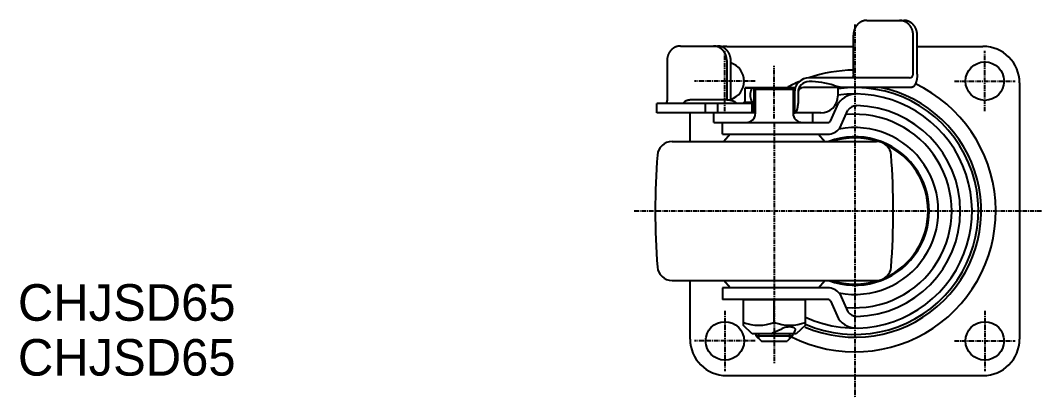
# Model space of a CAD drawing. Extents: x -3464 to -3184, y -524 to -53.
# Drawn here: x -3463.2 to -3184.3, y -524.4 to -421.3 of the extents above; entities that cross this region are included whole.
import ezdxf

# ---------------------------------------------------------------- set-up
doc = ezdxf.new("R2010")
doc.units = 0
doc.linetypes.add('CENTER', pattern=[2, 1.25, -0.25, 0.25, -0.25])
doc.layers.get('0').update_dxf_attribs({"linetype": 'CONTINUOUS'})
doc.layers.add('CENTER', color=1, linetype='CENTER')

msp = doc.modelspace()

# ---------------------------------------------------------------- linework, layer by layer
at = {"color": 7, "linetype": 'CONTINUOUS'}
for p, q in [((-3232.03, -421.34), (-3221.87, -421.34)), ((-3235.65, -436.04), (-3235.65, -425.34)), ((-3219.34, -436.04), (-3219.34, -425.34)), ((-3219.34, -436.04), (-3219.34, -425.34)), ((-3218.24, -436.04), (-3218.24, -425.34)), ((-3282.93, -428.34), (-3272.77, -428.34)), ((-3270.27, -428.44), (-3235.65, -428.44)), ((-3218.24, -428.44), (-3200.27, -428.44)), ((-3286.56, -432.34), (-3286.56, -443.04)), ((-3270.24, -432.34), (-3270.24, -443.04)), ((-3269.14, -443.15), (-3269.14, -432.34)), ((-3220.34, -437.04), (-3247.77, -437.04)), ((-3265.21, -443.74), (-3265.21, -439.74)), ((-3251.55, -439.74), (-3265.21, -439.74)), ((-3265.21, -439.74), (-3251.55, -439.74)), ((-3262.77, -446.64), (-3262.77, -440.14)), ((-3262.77, -440.14), (-3251.77, -440.14)), ((-3262.4, -446.74), (-3262.4, -440.14)), ((-3252.14, -440.14), (-3252.14, -446.74)), ((-3251.77, -440.14), (-3251.77, -446.64)), ((-3219.76, -439.64), (-3249.27, -439.64)), ((-3239.95, -440.04), (-3239.95, -442.04)), ((-3190.27, -438.44), (-3190.27, -508.44)), ((-3270.27, -443.04), (-3279.55, -443.04)), ((-3250.77, -441.04), (-3250.77, -444.04)), ((-3289.32, -446.64), (-3289.32, -444.04)), ((-3262.77, -444.04), (-3289.32, -444.04)), ((-3276.04, -446.64), (-3276.04, -444.04)), ((-3272.79, -444.04), (-3272.79, -446.64)), ((-3265.77, -443.74), (-3262.77, -443.74)), ((-3265.77, -444.04), (-3265.77, -443.74)), ((-3262.77, -443.74), (-3265.21, -443.74)), ((-3263.37, -444.04), (-3263.37, -446.64)), ((-3241.92, -448.85), (-3239.75, -443.98)), ((-3239.38, -450.79), (-3237.17, -445.87)), ((-3262.91, -446.64), (-3289.32, -446.64)), ((-3280.27, -454.44), (-3280.27, -446.64)), ((-3273.77, -449.24), (-3273.77, -446.64)), ((-3262.77, -446.64), (-3273.77, -446.64)), ((-3246.77, -446.64), (-3251.77, -446.64)), ((-3244.55, -446.64), (-3251.77, -446.64)), ((-3246.77, -449.24), (-3246.77, -446.64)), ((-3273.77, -449.24), (-3242.72, -449.24)), ((-3271.37, -452.44), (-3271.37, -449.24)), ((-3285.19, -454.44), (-3229.34, -454.44)), ((-3271.37, -452.44), (-3242.72, -452.44)), ((-3269.3, -452.44), (-3271.08, -454.44)), ((-3245.23, -452.44), (-3243.46, -454.44)), ((-3285.19, -492.44), (-3229.34, -492.44)), ((-3280.27, -508.44), (-3280.27, -492.44)), ((-3269.3, -494.44), (-3271.08, -492.44)), ((-3245.23, -494.44), (-3243.46, -492.44)), ((-3271.37, -494.44), (-3271.37, -497.64)), ((-3242.72, -494.44), (-3271.37, -494.44)), ((-3239.38, -496.09), (-3237.17, -501.01)), ((-3242.72, -497.64), (-3271.37, -497.64)), ((-3265.77, -497.64), (-3265.77, -504.64)), ((-3265.77, -497.64), (-3248.77, -497.64)), ((-3257.27, -503.88), (-3257.27, -497.64)), ((-3248.77, -504.64), (-3248.77, -497.64)), ((-3241.92, -498.03), (-3239.75, -502.91)), ((-3263.27, -507.04), (-3265.77, -504.64)), ((-3248.77, -504.64), (-3251.27, -507.04)), ((-3251.27, -507.04), (-3263.27, -507.04)), ((-3262.27, -507.04), (-3262.27, -507.54)), ((-3262.27, -507.54), (-3260.77, -509.04)), ((-3262.27, -507.54), (-3252.27, -507.54)), ((-3258.18, -507.04), (-3257.36, -506.54)), ((-3257.36, -506.54), (-3255.25, -505.64)), ((-3252.27, -507.54), (-3253.77, -509.04)), ((-3252.27, -507.04), (-3252.27, -507.54)), ((-3252.12, -507.04), (-3251.79, -506.54)), ((-3251.79, -506.54), (-3251.55, -506.11)), ((-3260.77, -509.04), (-3253.77, -509.04)), ((-3270.27, -518.44), (-3200.27, -518.44))]:
    msp.add_line(p, q, dxfattribs=at)
at = {"color": 3, "linetype": 'CONTINUOUS'}
for p, q in [((-3261.52, -508.29), (-3261.52, -507.04)), ((-3253.02, -508.29), (-3253.02, -507.04))]:
    msp.add_line(p, q, dxfattribs=at)
at = {"color": 7, "linetype": 'CONTINUOUS'}
for points in [[(-3262.86, -439.74, 0.176531), (-3263.2, -439.86, 0.103862), (-3263.56, -440.33, 0.064221), (-3263.77, -440.93, 0.050387), (-3263.85, -441.74, 0.050387), (-3263.77, -442.55, 0.064221), (-3263.56, -443.16, 0.103862), (-3263.2, -443.62, 0.176531), (-3262.86, -443.74, 0.176531)], [(-3259.61, -439.74, -0.176531), (-3259.28, -439.86, -0.065996), (-3259.02, -440.14, -0.065996)], [(-3254.92, -439.74, 0.176531), (-3255.26, -439.86, 0.065996), (-3255.51, -440.14, 0.065996)], [(-3251.67, -439.74, -0.056601), (-3251.56, -439.76, -0.056601)]]:
    msp.add_lwpolyline(points, format="xyb", dxfattribs=at)
for points in [[(-3232.03, -421.34, 0), (-3232.07, -421.34, 0), (-3232.12, -421.34, 0), (-3232.16, -421.34, 0), (-3232.21, -421.35, 0), (-3232.25, -421.35, 0), (-3232.29, -421.35, 0), (-3232.34, -421.36, 0), (-3232.38, -421.36, 0), (-3232.43, -421.37, 0), (-3232.47, -421.37, 0), (-3232.52, -421.38, 0), (-3232.56, -421.38, 0), (-3232.6, -421.39, 0), (-3232.65, -421.4, 0), (-3232.69, -421.41, 0), (-3232.74, -421.42, 0), (-3232.78, -421.43, 0), (-3232.82, -421.44, 0), (-3232.87, -421.45, 0), (-3232.91, -421.46, 0), (-3232.95, -421.47, 0), (-3232.99, -421.49, 0), (-3233.04, -421.5, 0), (-3233.08, -421.51, 0), (-3233.12, -421.53, 0), (-3233.16, -421.54, 0), (-3233.21, -421.56, 0), (-3233.25, -421.58, 0), (-3233.29, -421.59, 0), (-3233.33, -421.61, 0), (-3233.37, -421.63, 0), (-3233.42, -421.65, 0), (-3233.46, -421.67, 0), (-3233.5, -421.68, 0), (-3233.54, -421.7, 0), (-3233.58, -421.73, 0), (-3233.62, -421.75, 0), (-3233.66, -421.77, 0), (-3233.7, -421.79, 0), (-3233.74, -421.81, 0), (-3233.78, -421.84, 0), (-3233.81, -421.86, 0), (-3233.85, -421.89, 0), (-3233.89, -421.91, 0), (-3233.93, -421.94, 0), (-3233.97, -421.96, 0), (-3234, -421.99, 0), (-3234.04, -422.02, 0), (-3234.08, -422.04, 0), (-3234.12, -422.07, 0), (-3234.15, -422.1, 0), (-3234.19, -422.13, 0), (-3234.22, -422.16, 0), (-3234.26, -422.19, 0), (-3234.29, -422.22, 0), (-3234.33, -422.25, 0), (-3234.36, -422.28, 0), (-3234.4, -422.31, 0), (-3234.43, -422.35, 0), (-3234.46, -422.38, 0), (-3234.5, -422.41, 0), (-3234.53, -422.44, 0), (-3234.56, -422.48, 0), (-3234.59, -422.51, 0), (-3234.62, -422.55, 0), (-3234.65, -422.58, 0), (-3234.68, -422.62, 0), (-3234.71, -422.66, 0), (-3234.74, -422.69, 0), (-3234.77, -422.73, 0), (-3234.8, -422.77, 0), (-3234.83, -422.8, 0), (-3234.86, -422.84, 0), (-3234.89, -422.88, 0), (-3234.91, -422.92, 0), (-3234.94, -422.96, 0), (-3234.97, -423, 0), (-3234.99, -423.04, 0), (-3235.02, -423.08, 0), (-3235.04, -423.12, 0), (-3235.07, -423.16, 0), (-3235.09, -423.2, 0), (-3235.11, -423.24, 0), (-3235.14, -423.29, 0), (-3235.16, -423.33, 0), (-3235.18, -423.37, 0), (-3235.2, -423.41, 0), (-3235.22, -423.46, 0), (-3235.25, -423.5, 0), (-3235.27, -423.54, 0), (-3235.29, -423.59, 0), (-3235.3, -423.63, 0), (-3235.32, -423.68, 0), (-3235.34, -423.72, 0), (-3235.36, -423.77, 0), (-3235.38, -423.81, 0), (-3235.39, -423.86, 0), (-3235.41, -423.9, 0), (-3235.43, -423.95, 0), (-3235.44, -423.99, 0), (-3235.46, -424.04, 0), (-3235.47, -424.09, 0), (-3235.48, -424.13, 0), (-3235.5, -424.18, 0), (-3235.51, -424.23, 0), (-3235.52, -424.27, 0), (-3235.53, -424.32, 0), (-3235.54, -424.37, 0), (-3235.55, -424.42, 0), (-3235.56, -424.46, 0), (-3235.57, -424.51, 0), (-3235.58, -424.56, 0), (-3235.59, -424.61, 0), (-3235.6, -424.66, 0), (-3235.61, -424.71, 0), (-3235.61, -424.75, 0), (-3235.62, -424.8, 0), (-3235.63, -424.85, 0), (-3235.63, -424.9, 0), (-3235.64, -424.95, 0), (-3235.64, -425, 0), (-3235.64, -425.05, 0), (-3235.65, -425.1, 0), (-3235.65, -425.15, 0), (-3235.65, -425.19, 0), (-3235.65, -425.24, 0), (-3235.65, -425.29, 0), (-3235.65, -425.34, 0)], [(-3219.34, -425.34, 0), (-3219.34, -425.29, 0), (-3219.34, -425.24, 0), (-3219.34, -425.19, 0), (-3219.34, -425.15, 0), (-3219.35, -425.1, 0), (-3219.35, -425.05, 0), (-3219.35, -425, 0), (-3219.36, -424.95, 0), (-3219.36, -424.9, 0), (-3219.37, -424.85, 0), (-3219.37, -424.8, 0), (-3219.38, -424.75, 0), (-3219.39, -424.71, 0), (-3219.39, -424.66, 0), (-3219.4, -424.61, 0), (-3219.41, -424.56, 0), (-3219.42, -424.51, 0), (-3219.43, -424.46, 0), (-3219.44, -424.42, 0), (-3219.45, -424.37, 0), (-3219.46, -424.32, 0), (-3219.48, -424.27, 0), (-3219.49, -424.23, 0), (-3219.5, -424.18, 0), (-3219.52, -424.13, 0), (-3219.53, -424.09, 0), (-3219.54, -424.04, 0), (-3219.56, -423.99, 0), (-3219.58, -423.95, 0), (-3219.59, -423.9, 0), (-3219.61, -423.86, 0), (-3219.63, -423.81, 0), (-3219.64, -423.77, 0), (-3219.66, -423.72, 0), (-3219.68, -423.68, 0), (-3219.7, -423.63, 0), (-3219.72, -423.59, 0), (-3219.74, -423.54, 0), (-3219.76, -423.5, 0), (-3219.78, -423.46, 0), (-3219.81, -423.41, 0), (-3219.83, -423.37, 0), (-3219.85, -423.33, 0), (-3219.87, -423.29, 0), (-3219.9, -423.24, 0), (-3219.92, -423.2, 0), (-3219.95, -423.16, 0), (-3219.97, -423.12, 0), (-3220, -423.08, 0), (-3220.03, -423.04, 0), (-3220.05, -423, 0), (-3220.08, -422.96, 0), (-3220.11, -422.92, 0), (-3220.14, -422.88, 0), (-3220.16, -422.84, 0), (-3220.19, -422.8, 0), (-3220.22, -422.77, 0), (-3220.25, -422.73, 0), (-3220.28, -422.69, 0), (-3220.31, -422.66, 0), (-3220.35, -422.62, 0), (-3220.38, -422.58, 0), (-3220.41, -422.55, 0), (-3220.44, -422.51, 0), (-3220.47, -422.48, 0), (-3220.51, -422.44, 0), (-3220.54, -422.41, 0), (-3220.58, -422.38, 0), (-3220.61, -422.35, 0), (-3220.64, -422.31, 0), (-3220.68, -422.28, 0), (-3220.72, -422.25, 0), (-3220.75, -422.22, 0), (-3220.79, -422.19, 0), (-3220.82, -422.16, 0), (-3220.86, -422.13, 0), (-3220.9, -422.1, 0), (-3220.94, -422.07, 0), (-3220.97, -422.04, 0), (-3221.01, -422.02, 0), (-3221.05, -421.99, 0), (-3221.09, -421.96, 0), (-3221.13, -421.94, 0), (-3221.17, -421.91, 0), (-3221.21, -421.89, 0), (-3221.25, -421.86, 0), (-3221.29, -421.84, 0), (-3221.33, -421.81, 0), (-3221.37, -421.79, 0), (-3221.41, -421.77, 0), (-3221.45, -421.75, 0), (-3221.49, -421.73, 0), (-3221.54, -421.7, 0), (-3221.58, -421.68, 0), (-3221.62, -421.67, 0), (-3221.66, -421.65, 0), (-3221.71, -421.63, 0), (-3221.75, -421.61, 0), (-3221.79, -421.59, 0), (-3221.84, -421.58, 0), (-3221.88, -421.56, 0), (-3221.92, -421.54, 0), (-3221.97, -421.53, 0), (-3222.01, -421.51, 0), (-3222.06, -421.5, 0), (-3222.1, -421.49, 0), (-3222.14, -421.47, 0), (-3222.19, -421.46, 0), (-3222.23, -421.45, 0), (-3222.28, -421.44, 0), (-3222.32, -421.43, 0), (-3222.37, -421.42, 0), (-3222.41, -421.41, 0), (-3222.46, -421.4, 0), (-3222.51, -421.39, 0), (-3222.55, -421.38, 0), (-3222.6, -421.38, 0), (-3222.64, -421.37, 0), (-3222.69, -421.37, 0), (-3222.73, -421.36, 0), (-3222.78, -421.36, 0), (-3222.83, -421.35, 0), (-3222.87, -421.35, 0), (-3222.92, -421.35, 0), (-3222.96, -421.34, 0), (-3223.01, -421.34, 0), (-3223.06, -421.34, 0), (-3223.1, -421.34, 0)], [(-3218.24, -425.34, 0), (-3218.24, -425.29, 0), (-3218.24, -425.24, 0), (-3218.24, -425.19, 0), (-3218.25, -425.15, 0), (-3218.25, -425.1, 0), (-3218.25, -425.05, 0), (-3218.25, -425, 0), (-3218.26, -424.95, 0), (-3218.26, -424.9, 0), (-3218.27, -424.85, 0), (-3218.27, -424.8, 0), (-3218.28, -424.75, 0), (-3218.29, -424.71, 0), (-3218.29, -424.66, 0), (-3218.3, -424.61, 0), (-3218.31, -424.56, 0), (-3218.32, -424.51, 0), (-3218.33, -424.46, 0), (-3218.34, -424.42, 0), (-3218.35, -424.37, 0), (-3218.36, -424.32, 0), (-3218.37, -424.27, 0), (-3218.38, -424.23, 0), (-3218.4, -424.18, 0), (-3218.41, -424.13, 0), (-3218.42, -424.09, 0), (-3218.44, -424.04, 0), (-3218.45, -423.99, 0), (-3218.47, -423.95, 0), (-3218.48, -423.9, 0), (-3218.5, -423.86, 0), (-3218.52, -423.81, 0), (-3218.53, -423.77, 0), (-3218.55, -423.72, 0), (-3218.57, -423.68, 0), (-3218.59, -423.63, 0), (-3218.61, -423.59, 0), (-3218.63, -423.54, 0), (-3218.65, -423.5, 0), (-3218.67, -423.46, 0), (-3218.69, -423.41, 0), (-3218.71, -423.37, 0), (-3218.73, -423.33, 0), (-3218.76, -423.29, 0), (-3218.78, -423.24, 0), (-3218.8, -423.2, 0), (-3218.83, -423.16, 0), (-3218.85, -423.12, 0), (-3218.88, -423.08, 0), (-3218.9, -423.04, 0), (-3218.93, -423, 0), (-3218.95, -422.96, 0), (-3218.98, -422.92, 0), (-3219.01, -422.88, 0), (-3219.04, -422.84, 0), (-3219.06, -422.8, 0), (-3219.09, -422.77, 0), (-3219.12, -422.73, 0), (-3219.15, -422.69, 0), (-3219.18, -422.66, 0), (-3219.21, -422.62, 0), (-3219.24, -422.58, 0), (-3219.27, -422.55, 0), (-3219.3, -422.51, 0), (-3219.33, -422.48, 0), (-3219.37, -422.44, 0), (-3219.4, -422.41, 0), (-3219.43, -422.38, 0), (-3219.46, -422.35, 0), (-3219.5, -422.31, 0), (-3219.53, -422.28, 0), (-3219.57, -422.25, 0), (-3219.6, -422.22, 0), (-3219.64, -422.19, 0), (-3219.67, -422.16, 0), (-3219.71, -422.13, 0), (-3219.74, -422.1, 0), (-3219.78, -422.07, 0), (-3219.82, -422.04, 0), (-3219.85, -422.02, 0), (-3219.89, -421.99, 0), (-3219.93, -421.96, 0), (-3219.96, -421.94, 0), (-3220, -421.91, 0), (-3220.04, -421.89, 0), (-3220.08, -421.86, 0), (-3220.12, -421.84, 0), (-3220.16, -421.81, 0), (-3220.2, -421.79, 0), (-3220.24, -421.77, 0), (-3220.28, -421.75, 0), (-3220.32, -421.73, 0), (-3220.36, -421.7, 0), (-3220.4, -421.68, 0), (-3220.44, -421.67, 0), (-3220.48, -421.65, 0), (-3220.52, -421.63, 0), (-3220.56, -421.61, 0), (-3220.6, -421.59, 0), (-3220.64, -421.58, 0), (-3220.69, -421.56, 0), (-3220.73, -421.54, 0), (-3220.77, -421.53, 0), (-3220.81, -421.51, 0), (-3220.86, -421.5, 0), (-3220.9, -421.49, 0), (-3220.94, -421.47, 0), (-3220.99, -421.46, 0), (-3221.03, -421.45, 0), (-3221.07, -421.44, 0), (-3221.12, -421.43, 0), (-3221.16, -421.42, 0), (-3221.2, -421.41, 0), (-3221.25, -421.4, 0), (-3221.29, -421.39, 0), (-3221.33, -421.38, 0), (-3221.38, -421.38, 0), (-3221.42, -421.37, 0), (-3221.47, -421.37, 0), (-3221.51, -421.36, 0), (-3221.55, -421.36, 0), (-3221.6, -421.35, 0), (-3221.64, -421.35, 0), (-3221.69, -421.35, 0), (-3221.73, -421.34, 0), (-3221.78, -421.34, 0), (-3221.82, -421.34, 0), (-3221.87, -421.34, 0)], [(-3282.93, -428.34, 0), (-3282.98, -428.34, 0), (-3283.02, -428.34, 0), (-3283.06, -428.35, 0), (-3283.11, -428.35, 0), (-3283.15, -428.35, 0), (-3283.2, -428.35, 0), (-3283.24, -428.36, 0), (-3283.29, -428.36, 0), (-3283.33, -428.37, 0), (-3283.38, -428.37, 0), (-3283.42, -428.38, 0), (-3283.46, -428.38, 0), (-3283.51, -428.39, 0), (-3283.55, -428.4, 0), (-3283.59, -428.41, 0), (-3283.64, -428.42, 0), (-3283.68, -428.43, 0), (-3283.73, -428.44, 0), (-3283.77, -428.45, 0), (-3283.81, -428.46, 0), (-3283.86, -428.47, 0), (-3283.9, -428.49, 0), (-3283.94, -428.5, 0), (-3283.98, -428.51, 0), (-3284.03, -428.53, 0), (-3284.07, -428.54, 0), (-3284.11, -428.56, 0), (-3284.15, -428.58, 0), (-3284.19, -428.59, 0), (-3284.24, -428.61, 0), (-3284.28, -428.63, 0), (-3284.32, -428.65, 0), (-3284.36, -428.67, 0), (-3284.4, -428.69, 0), (-3284.44, -428.7, 0), (-3284.48, -428.73, 0), (-3284.52, -428.75, 0), (-3284.56, -428.77, 0), (-3284.6, -428.79, 0), (-3284.64, -428.81, 0), (-3284.68, -428.84, 0), (-3284.72, -428.86, 0), (-3284.76, -428.89, 0), (-3284.8, -428.91, 0), (-3284.83, -428.94, 0), (-3284.87, -428.96, 0), (-3284.91, -428.99, 0), (-3284.95, -429.02, 0), (-3284.98, -429.04, 0), (-3285.02, -429.07, 0), (-3285.05, -429.1, 0), (-3285.09, -429.13, 0), (-3285.13, -429.16, 0), (-3285.16, -429.19, 0), (-3285.2, -429.22, 0), (-3285.23, -429.25, 0), (-3285.27, -429.28, 0), (-3285.3, -429.31, 0), (-3285.33, -429.34, 0), (-3285.37, -429.38, 0), (-3285.4, -429.41, 0), (-3285.43, -429.44, 0), (-3285.46, -429.48, 0), (-3285.49, -429.51, 0), (-3285.53, -429.55, 0), (-3285.56, -429.58, 0), (-3285.59, -429.62, 0), (-3285.62, -429.66, 0), (-3285.65, -429.69, 0), (-3285.68, -429.73, 0), (-3285.71, -429.77, 0), (-3285.73, -429.8, 0), (-3285.76, -429.84, 0), (-3285.79, -429.88, 0), (-3285.82, -429.92, 0), (-3285.84, -429.96, 0), (-3285.87, -430, 0), (-3285.9, -430.04, 0), (-3285.92, -430.08, 0), (-3285.95, -430.12, 0), (-3285.97, -430.16, 0), (-3285.99, -430.2, 0), (-3286.02, -430.24, 0), (-3286.04, -430.29, 0), (-3286.06, -430.33, 0), (-3286.09, -430.37, 0), (-3286.11, -430.41, 0), (-3286.13, -430.46, 0), (-3286.15, -430.5, 0), (-3286.17, -430.54, 0), (-3286.19, -430.59, 0), (-3286.21, -430.63, 0), (-3286.23, -430.68, 0), (-3286.25, -430.72, 0), (-3286.26, -430.77, 0), (-3286.28, -430.81, 0), (-3286.3, -430.86, 0), (-3286.31, -430.9, 0), (-3286.33, -430.95, 0), (-3286.34, -430.99, 0), (-3286.36, -431.04, 0), (-3286.37, -431.09, 0), (-3286.39, -431.13, 0), (-3286.4, -431.18, 0), (-3286.41, -431.23, 0), (-3286.43, -431.27, 0), (-3286.44, -431.32, 0), (-3286.45, -431.37, 0), (-3286.46, -431.42, 0), (-3286.47, -431.46, 0), (-3286.48, -431.51, 0), (-3286.49, -431.56, 0), (-3286.5, -431.61, 0), (-3286.5, -431.66, 0), (-3286.51, -431.71, 0), (-3286.52, -431.75, 0), (-3286.52, -431.8, 0), (-3286.53, -431.85, 0), (-3286.53, -431.9, 0), (-3286.54, -431.95, 0), (-3286.54, -432, 0), (-3286.55, -432.05, 0), (-3286.55, -432.1, 0), (-3286.55, -432.15, 0), (-3286.55, -432.19, 0), (-3286.56, -432.24, 0), (-3286.56, -432.29, 0), (-3286.56, -432.34, 0)], [(-3270.24, -432.34, 0), (-3270.24, -432.29, 0), (-3270.24, -432.24, 0), (-3270.25, -432.19, 0), (-3270.25, -432.15, 0), (-3270.25, -432.1, 0), (-3270.25, -432.05, 0), (-3270.26, -432, 0), (-3270.26, -431.95, 0), (-3270.27, -431.9, 0), (-3270.27, -431.85, 0), (-3270.28, -431.8, 0), (-3270.28, -431.75, 0), (-3270.29, -431.71, 0), (-3270.3, -431.66, 0), (-3270.3, -431.61, 0), (-3270.31, -431.56, 0), (-3270.32, -431.51, 0), (-3270.33, -431.46, 0), (-3270.34, -431.42, 0), (-3270.35, -431.37, 0), (-3270.36, -431.32, 0), (-3270.37, -431.27, 0), (-3270.39, -431.23, 0), (-3270.4, -431.18, 0), (-3270.41, -431.13, 0), (-3270.43, -431.09, 0), (-3270.44, -431.04, 0), (-3270.45, -430.99, 0), (-3270.47, -430.95, 0), (-3270.49, -430.9, 0), (-3270.5, -430.86, 0), (-3270.52, -430.81, 0), (-3270.54, -430.77, 0), (-3270.55, -430.72, 0), (-3270.57, -430.68, 0), (-3270.59, -430.63, 0), (-3270.61, -430.59, 0), (-3270.63, -430.54, 0), (-3270.65, -430.5, 0), (-3270.67, -430.46, 0), (-3270.69, -430.41, 0), (-3270.71, -430.37, 0), (-3270.74, -430.33, 0), (-3270.76, -430.29, 0), (-3270.78, -430.24, 0), (-3270.81, -430.2, 0), (-3270.83, -430.16, 0), (-3270.85, -430.12, 0), (-3270.88, -430.08, 0), (-3270.9, -430.04, 0), (-3270.93, -430, 0), (-3270.96, -429.96, 0), (-3270.98, -429.92, 0), (-3271.01, -429.88, 0), (-3271.04, -429.84, 0), (-3271.07, -429.8, 0), (-3271.09, -429.77, 0), (-3271.12, -429.73, 0), (-3271.15, -429.69, 0), (-3271.18, -429.66, 0), (-3271.21, -429.62, 0), (-3271.24, -429.58, 0), (-3271.27, -429.55, 0), (-3271.3, -429.51, 0), (-3271.34, -429.48, 0), (-3271.37, -429.44, 0), (-3271.4, -429.41, 0), (-3271.43, -429.38, 0), (-3271.47, -429.34, 0), (-3271.5, -429.31, 0), (-3271.53, -429.28, 0), (-3271.57, -429.25, 0), (-3271.6, -429.22, 0), (-3271.64, -429.19, 0), (-3271.67, -429.16, 0), (-3271.71, -429.13, 0), (-3271.74, -429.1, 0), (-3271.78, -429.07, 0), (-3271.82, -429.04, 0), (-3271.85, -429.02, 0), (-3271.89, -428.99, 0), (-3271.93, -428.96, 0), (-3271.97, -428.94, 0), (-3272, -428.91, 0), (-3272.04, -428.89, 0), (-3272.08, -428.86, 0), (-3272.12, -428.84, 0), (-3272.16, -428.81, 0), (-3272.2, -428.79, 0), (-3272.24, -428.77, 0), (-3272.28, -428.75, 0), (-3272.32, -428.73, 0), (-3272.36, -428.7, 0), (-3272.4, -428.69, 0), (-3272.44, -428.67, 0), (-3272.48, -428.65, 0), (-3272.52, -428.63, 0), (-3272.56, -428.61, 0), (-3272.61, -428.59, 0), (-3272.65, -428.58, 0), (-3272.69, -428.56, 0), (-3272.73, -428.54, 0), (-3272.77, -428.53, 0), (-3272.82, -428.51, 0), (-3272.86, -428.5, 0), (-3272.9, -428.49, 0), (-3272.94, -428.47, 0), (-3272.99, -428.46, 0), (-3273.03, -428.45, 0), (-3273.07, -428.44, 0), (-3273.12, -428.43, 0), (-3273.16, -428.42, 0), (-3273.2, -428.41, 0), (-3273.25, -428.4, 0), (-3273.29, -428.39, 0), (-3273.34, -428.38, 0), (-3273.38, -428.38, 0), (-3273.42, -428.37, 0), (-3273.47, -428.37, 0), (-3273.51, -428.36, 0), (-3273.56, -428.36, 0), (-3273.6, -428.35, 0), (-3273.65, -428.35, 0), (-3273.69, -428.35, 0), (-3273.73, -428.35, 0), (-3273.78, -428.34, 0), (-3273.82, -428.34, 0), (-3273.87, -428.34, 0)], [(-3269.14, -432.34, 0), (-3269.14, -432.29, 0), (-3269.15, -432.24, 0), (-3269.15, -432.19, 0), (-3269.15, -432.15, 0), (-3269.15, -432.1, 0), (-3269.15, -432.05, 0), (-3269.16, -432, 0), (-3269.16, -431.95, 0), (-3269.17, -431.9, 0), (-3269.17, -431.85, 0), (-3269.18, -431.8, 0), (-3269.18, -431.75, 0), (-3269.19, -431.71, 0), (-3269.2, -431.66, 0), (-3269.21, -431.61, 0), (-3269.21, -431.56, 0), (-3269.22, -431.51, 0), (-3269.23, -431.46, 0), (-3269.24, -431.42, 0), (-3269.25, -431.37, 0), (-3269.26, -431.32, 0), (-3269.28, -431.27, 0), (-3269.29, -431.23, 0), (-3269.3, -431.18, 0), (-3269.31, -431.13, 0), (-3269.33, -431.09, 0), (-3269.34, -431.04, 0), (-3269.36, -430.99, 0), (-3269.37, -430.95, 0), (-3269.39, -430.9, 0), (-3269.4, -430.86, 0), (-3269.42, -430.81, 0), (-3269.44, -430.77, 0), (-3269.46, -430.72, 0), (-3269.47, -430.68, 0), (-3269.49, -430.63, 0), (-3269.51, -430.59, 0), (-3269.53, -430.54, 0), (-3269.55, -430.5, 0), (-3269.57, -430.46, 0), (-3269.59, -430.41, 0), (-3269.62, -430.37, 0), (-3269.64, -430.33, 0), (-3269.66, -430.29, 0), (-3269.68, -430.24, 0), (-3269.71, -430.2, 0), (-3269.73, -430.16, 0), (-3269.76, -430.12, 0), (-3269.78, -430.08, 0), (-3269.81, -430.04, 0), (-3269.83, -430, 0), (-3269.86, -429.96, 0), (-3269.88, -429.92, 0), (-3269.91, -429.88, 0), (-3269.94, -429.84, 0), (-3269.97, -429.8, 0), (-3270, -429.77, 0), (-3270.02, -429.73, 0), (-3270.05, -429.69, 0), (-3270.08, -429.66, 0), (-3270.11, -429.62, 0), (-3270.14, -429.58, 0), (-3270.17, -429.55, 0), (-3270.21, -429.51, 0), (-3270.24, -429.48, 0), (-3270.27, -429.44, 0), (-3270.3, -429.41, 0), (-3270.33, -429.38, 0), (-3270.37, -429.34, 0), (-3270.4, -429.31, 0), (-3270.44, -429.28, 0), (-3270.47, -429.25, 0), (-3270.5, -429.22, 0), (-3270.54, -429.19, 0), (-3270.57, -429.16, 0), (-3270.61, -429.13, 0), (-3270.65, -429.1, 0), (-3270.68, -429.07, 0), (-3270.72, -429.04, 0), (-3270.76, -429.02, 0), (-3270.79, -428.99, 0), (-3270.83, -428.96, 0), (-3270.87, -428.94, 0), (-3270.91, -428.91, 0), (-3270.94, -428.89, 0), (-3270.98, -428.86, 0), (-3271.02, -428.84, 0), (-3271.06, -428.81, 0), (-3271.1, -428.79, 0), (-3271.14, -428.77, 0), (-3271.18, -428.75, 0), (-3271.22, -428.73, 0), (-3271.26, -428.7, 0), (-3271.3, -428.69, 0), (-3271.34, -428.67, 0), (-3271.38, -428.65, 0), (-3271.42, -428.63, 0), (-3271.46, -428.61, 0), (-3271.51, -428.59, 0), (-3271.55, -428.58, 0), (-3271.59, -428.56, 0), (-3271.63, -428.54, 0), (-3271.67, -428.53, 0), (-3271.72, -428.51, 0), (-3271.76, -428.5, 0), (-3271.8, -428.49, 0), (-3271.85, -428.47, 0), (-3271.89, -428.46, 0), (-3271.93, -428.45, 0), (-3271.98, -428.44, 0), (-3272.02, -428.43, 0), (-3272.06, -428.42, 0), (-3272.11, -428.41, 0), (-3272.15, -428.4, 0), (-3272.19, -428.39, 0), (-3272.24, -428.38, 0), (-3272.28, -428.38, 0), (-3272.33, -428.37, 0), (-3272.37, -428.37, 0), (-3272.41, -428.36, 0), (-3272.46, -428.36, 0), (-3272.5, -428.35, 0), (-3272.55, -428.35, 0), (-3272.59, -428.35, 0), (-3272.64, -428.35, 0), (-3272.68, -428.34, 0), (-3272.72, -428.34, 0), (-3272.77, -428.34, 0)], [(-3235.65, -436.04, 0), (-3235.65, -436.05, 0), (-3235.65, -436.07, 0), (-3235.65, -436.08, 0), (-3235.65, -436.09, 0), (-3235.65, -436.1, 0), (-3235.65, -436.12, 0), (-3235.65, -436.13, 0), (-3235.66, -436.14, 0), (-3235.66, -436.15, 0), (-3235.66, -436.16, 0), (-3235.66, -436.18, 0), (-3235.66, -436.19, 0), (-3235.66, -436.2, 0), (-3235.66, -436.21, 0), (-3235.66, -436.23, 0), (-3235.66, -436.24, 0), (-3235.66, -436.25, 0), (-3235.66, -436.26, 0), (-3235.66, -436.27, 0), (-3235.67, -436.29, 0), (-3235.67, -436.3, 0), (-3235.67, -436.31, 0), (-3235.67, -436.32, 0), (-3235.67, -436.33, 0), (-3235.67, -436.34, 0), (-3235.67, -436.36, 0), (-3235.68, -436.37, 0), (-3235.68, -436.38, 0), (-3235.68, -436.39, 0), (-3235.68, -436.4, 0), (-3235.68, -436.41, 0), (-3235.69, -436.43, 0), (-3235.69, -436.44, 0), (-3235.69, -436.45, 0), (-3235.69, -436.46, 0), (-3235.69, -436.47, 0), (-3235.7, -436.48, 0), (-3235.7, -436.49, 0), (-3235.7, -436.5, 0), (-3235.7, -436.51, 0), (-3235.71, -436.52, 0), (-3235.71, -436.54, 0), (-3235.71, -436.55, 0), (-3235.71, -436.56, 0), (-3235.72, -436.57, 0), (-3235.72, -436.58, 0), (-3235.72, -436.59, 0), (-3235.72, -436.6, 0), (-3235.73, -436.61, 0), (-3235.73, -436.62, 0), (-3235.73, -436.63, 0), (-3235.74, -436.64, 0), (-3235.74, -436.65, 0), (-3235.74, -436.66, 0), (-3235.75, -436.67, 0), (-3235.75, -436.68, 0), (-3235.75, -436.69, 0), (-3235.76, -436.69, 0), (-3235.76, -436.7, 0), (-3235.76, -436.71, 0), (-3235.77, -436.72, 0), (-3235.77, -436.73, 0), (-3235.77, -436.74, 0), (-3235.78, -436.75, 0), (-3235.78, -436.76, 0), (-3235.78, -436.77, 0), (-3235.79, -436.77, 0), (-3235.79, -436.78, 0), (-3235.8, -436.79, 0), (-3235.8, -436.8, 0), (-3235.8, -436.81, 0), (-3235.81, -436.81, 0), (-3235.81, -436.82, 0), (-3235.82, -436.83, 0), (-3235.82, -436.84, 0), (-3235.82, -436.85, 0), (-3235.83, -436.85, 0), (-3235.83, -436.86, 0), (-3235.84, -436.87, 0), (-3235.84, -436.87, 0), (-3235.85, -436.88, 0), (-3235.85, -436.89, 0), (-3235.85, -436.89, 0), (-3235.86, -436.9, 0), (-3235.86, -436.91, 0), (-3235.87, -436.91, 0), (-3235.87, -436.92, 0), (-3235.88, -436.92, 0), (-3235.88, -436.93, 0), (-3235.89, -436.93, 0), (-3235.89, -436.94, 0), (-3235.89, -436.95, 0), (-3235.9, -436.95, 0), (-3235.9, -436.96, 0), (-3235.91, -436.96, 0), (-3235.91, -436.97, 0), (-3235.92, -436.97, 0), (-3235.92, -436.98, 0), (-3235.93, -436.98, 0), (-3235.93, -436.98, 0), (-3235.94, -436.99, 0), (-3235.94, -436.99, 0), (-3235.95, -437, 0), (-3235.95, -437, 0), (-3235.96, -437, 0), (-3235.96, -437.01, 0), (-3235.97, -437.01, 0), (-3235.97, -437.01, 0), (-3235.98, -437.01, 0), (-3235.98, -437.02, 0), (-3235.99, -437.02, 0), (-3235.99, -437.02, 0), (-3236, -437.02, 0), (-3236, -437.03, 0), (-3236.01, -437.03, 0), (-3236.01, -437.03, 0), (-3236.02, -437.03, 0), (-3236.02, -437.03, 0), (-3236.03, -437.04, 0), (-3236.03, -437.04, 0), (-3236.04, -437.04, 0), (-3236.04, -437.04, 0), (-3236.05, -437.04, 0), (-3236.05, -437.04, 0), (-3236.06, -437.04, 0), (-3236.07, -437.04, 0), (-3236.07, -437.04, 0), (-3236.08, -437.04, 0)], [(-3218.24, -436.04, 0), (-3218.24, -436.09, 0), (-3218.24, -436.13, 0), (-3218.24, -436.17, 0), (-3218.24, -436.22, 0), (-3218.24, -436.26, 0), (-3218.24, -436.31, 0), (-3218.25, -436.35, 0), (-3218.25, -436.39, 0), (-3218.25, -436.44, 0), (-3218.25, -436.48, 0), (-3218.25, -436.53, 0), (-3218.26, -436.57, 0), (-3218.26, -436.61, 0), (-3218.26, -436.66, 0), (-3218.27, -436.7, 0), (-3218.27, -436.74, 0), (-3218.27, -436.79, 0), (-3218.28, -436.83, 0), (-3218.28, -436.87, 0), (-3218.29, -436.92, 0), (-3218.29, -436.96, 0), (-3218.3, -437, 0), (-3218.3, -437.04, 0), (-3218.31, -437.09, 0), (-3218.31, -437.13, 0), (-3218.32, -437.17, 0), (-3218.32, -437.21, 0), (-3218.33, -437.25, 0), (-3218.34, -437.3, 0), (-3218.34, -437.34, 0), (-3218.35, -437.38, 0), (-3218.36, -437.42, 0), (-3218.36, -437.46, 0), (-3218.37, -437.5, 0), (-3218.38, -437.54, 0), (-3218.39, -437.58, 0), (-3218.39, -437.62, 0), (-3218.4, -437.66, 0), (-3218.41, -437.7, 0), (-3218.42, -437.74, 0), (-3218.43, -437.78, 0), (-3218.44, -437.82, 0), (-3218.45, -437.86, 0), (-3218.46, -437.89, 0), (-3218.47, -437.93, 0), (-3218.48, -437.97, 0), (-3218.49, -438, 0), (-3218.5, -438.04, 0), (-3218.51, -438.08, 0), (-3218.52, -438.11, 0), (-3218.53, -438.15, 0), (-3218.54, -438.19, 0), (-3218.55, -438.22, 0), (-3218.56, -438.26, 0), (-3218.57, -438.29, 0), (-3218.59, -438.33, 0), (-3218.6, -438.36, 0), (-3218.61, -438.39, 0), (-3218.62, -438.43, 0), (-3218.63, -438.46, 0), (-3218.65, -438.49, 0), (-3218.66, -438.52, 0), (-3218.67, -438.56, 0), (-3218.69, -438.59, 0), (-3218.7, -438.62, 0), (-3218.71, -438.65, 0), (-3218.73, -438.68, 0), (-3218.74, -438.71, 0), (-3218.75, -438.74, 0), (-3218.77, -438.77, 0), (-3218.78, -438.8, 0), (-3218.8, -438.82, 0), (-3218.81, -438.85, 0), (-3218.83, -438.88, 0), (-3218.84, -438.91, 0), (-3218.86, -438.93, 0), (-3218.87, -438.96, 0), (-3218.89, -438.99, 0), (-3218.9, -439.01, 0), (-3218.92, -439.04, 0), (-3218.93, -439.06, 0), (-3218.95, -439.08, 0), (-3218.96, -439.11, 0), (-3218.98, -439.13, 0), (-3219, -439.15, 0), (-3219.01, -439.17, 0), (-3219.03, -439.2, 0), (-3219.04, -439.22, 0), (-3219.06, -439.24, 0), (-3219.08, -439.26, 0), (-3219.09, -439.28, 0), (-3219.11, -439.3, 0), (-3219.13, -439.31, 0), (-3219.15, -439.33, 0), (-3219.16, -439.35, 0), (-3219.18, -439.37, 0), (-3219.2, -439.38, 0), (-3219.21, -439.4, 0), (-3219.23, -439.42, 0), (-3219.25, -439.43, 0), (-3219.27, -439.45, 0), (-3219.28, -439.46, 0), (-3219.3, -439.47, 0), (-3219.32, -439.49, 0), (-3219.34, -439.5, 0), (-3219.36, -439.51, 0), (-3219.37, -439.52, 0), (-3219.39, -439.53, 0), (-3219.41, -439.54, 0), (-3219.43, -439.55, 0), (-3219.45, -439.56, 0), (-3219.47, -439.57, 0), (-3219.48, -439.58, 0), (-3219.5, -439.59, 0), (-3219.52, -439.6, 0), (-3219.54, -439.6, 0), (-3219.56, -439.61, 0), (-3219.58, -439.62, 0), (-3219.59, -439.62, 0), (-3219.61, -439.62, 0), (-3219.63, -439.63, 0), (-3219.65, -439.63, 0), (-3219.67, -439.63, 0), (-3219.69, -439.64, 0), (-3219.71, -439.64, 0), (-3219.72, -439.64, 0), (-3219.74, -439.64, 0), (-3219.76, -439.64, 0)], [(-3286.56, -443.04, 0), (-3286.56, -443.05, 0), (-3286.56, -443.07, 0), (-3286.56, -443.08, 0), (-3286.56, -443.09, 0), (-3286.56, -443.1, 0), (-3286.56, -443.12, 0), (-3286.56, -443.13, 0), (-3286.56, -443.14, 0), (-3286.56, -443.15, 0), (-3286.56, -443.16, 0), (-3286.56, -443.18, 0), (-3286.56, -443.19, 0), (-3286.56, -443.2, 0), (-3286.56, -443.21, 0), (-3286.56, -443.23, 0), (-3286.56, -443.24, 0), (-3286.57, -443.25, 0), (-3286.57, -443.26, 0), (-3286.57, -443.27, 0), (-3286.57, -443.29, 0), (-3286.57, -443.3, 0), (-3286.57, -443.31, 0), (-3286.57, -443.32, 0), (-3286.57, -443.33, 0), (-3286.58, -443.34, 0), (-3286.58, -443.36, 0), (-3286.58, -443.37, 0), (-3286.58, -443.38, 0), (-3286.58, -443.39, 0), (-3286.58, -443.4, 0), (-3286.59, -443.41, 0), (-3286.59, -443.43, 0), (-3286.59, -443.44, 0), (-3286.59, -443.45, 0), (-3286.59, -443.46, 0), (-3286.6, -443.47, 0), (-3286.6, -443.48, 0), (-3286.6, -443.49, 0), (-3286.6, -443.5, 0), (-3286.61, -443.51, 0), (-3286.61, -443.52, 0), (-3286.61, -443.54, 0), (-3286.61, -443.55, 0), (-3286.62, -443.56, 0), (-3286.62, -443.57, 0), (-3286.62, -443.58, 0), (-3286.62, -443.59, 0), (-3286.63, -443.6, 0), (-3286.63, -443.61, 0), (-3286.63, -443.62, 0), (-3286.64, -443.63, 0), (-3286.64, -443.64, 0), (-3286.64, -443.65, 0), (-3286.65, -443.66, 0), (-3286.65, -443.67, 0), (-3286.65, -443.68, 0), (-3286.66, -443.69, 0), (-3286.66, -443.69, 0), (-3286.66, -443.7, 0), (-3286.67, -443.71, 0), (-3286.67, -443.72, 0), (-3286.67, -443.73, 0), (-3286.68, -443.74, 0), (-3286.68, -443.75, 0), (-3286.68, -443.76, 0), (-3286.69, -443.77, 0), (-3286.69, -443.77, 0), (-3286.7, -443.78, 0), (-3286.7, -443.79, 0), (-3286.7, -443.8, 0), (-3286.71, -443.81, 0), (-3286.71, -443.81, 0), (-3286.72, -443.82, 0), (-3286.72, -443.83, 0), (-3286.72, -443.84, 0), (-3286.73, -443.85, 0), (-3286.73, -443.85, 0), (-3286.74, -443.86, 0), (-3286.74, -443.87, 0), (-3286.74, -443.87, 0), (-3286.75, -443.88, 0), (-3286.75, -443.89, 0), (-3286.76, -443.89, 0), (-3286.76, -443.9, 0), (-3286.77, -443.91, 0), (-3286.77, -443.91, 0), (-3286.78, -443.92, 0), (-3286.78, -443.92, 0), (-3286.78, -443.93, 0), (-3286.79, -443.94, 0), (-3286.79, -443.94, 0), (-3286.8, -443.95, 0), (-3286.8, -443.95, 0), (-3286.81, -443.96, 0), (-3286.81, -443.96, 0), (-3286.82, -443.97, 0), (-3286.82, -443.97, 0), (-3286.83, -443.98, 0), (-3286.83, -443.98, 0), (-3286.84, -443.98, 0), (-3286.84, -443.99, 0), (-3286.85, -443.99, 0), (-3286.85, -444, 0), (-3286.86, -444, 0), (-3286.86, -444, 0), (-3286.87, -444.01, 0), (-3286.87, -444.01, 0), (-3286.88, -444.01, 0), (-3286.88, -444.01, 0), (-3286.89, -444.02, 0), (-3286.89, -444.02, 0), (-3286.9, -444.02, 0), (-3286.9, -444.02, 0), (-3286.91, -444.03, 0), (-3286.91, -444.03, 0), (-3286.92, -444.03, 0), (-3286.92, -444.03, 0), (-3286.93, -444.03, 0), (-3286.93, -444.04, 0), (-3286.94, -444.04, 0), (-3286.94, -444.04, 0), (-3286.95, -444.04, 0), (-3286.95, -444.04, 0), (-3286.96, -444.04, 0), (-3286.96, -444.04, 0), (-3286.97, -444.04, 0), (-3286.97, -444.04, 0), (-3286.98, -444.04, 0)], [(-3279.55, -443.04, 0), (-3279.58, -443.04, 0), (-3279.61, -443.04, 0), (-3279.64, -443.04, 0), (-3279.67, -443.04, 0), (-3279.71, -443.04, 0), (-3279.74, -443.05, 0), (-3279.77, -443.05, 0), (-3279.8, -443.05, 0), (-3279.83, -443.05, 0), (-3279.86, -443.05, 0), (-3279.89, -443.05, 0), (-3279.92, -443.05, 0), (-3279.95, -443.06, 0), (-3279.98, -443.06, 0), (-3280.01, -443.06, 0), (-3280.04, -443.06, 0), (-3280.07, -443.06, 0), (-3280.1, -443.07, 0), (-3280.13, -443.07, 0), (-3280.16, -443.07, 0), (-3280.19, -443.07, 0), (-3280.22, -443.08, 0), (-3280.25, -443.08, 0), (-3280.28, -443.08, 0), (-3280.31, -443.09, 0), (-3280.34, -443.09, 0), (-3280.37, -443.1, 0), (-3280.39, -443.1, 0), (-3280.42, -443.1, 0), (-3280.45, -443.11, 0), (-3280.48, -443.11, 0), (-3280.51, -443.12, 0), (-3280.54, -443.12, 0), (-3280.57, -443.13, 0), (-3280.59, -443.13, 0), (-3280.62, -443.14, 0), (-3280.65, -443.14, 0), (-3280.68, -443.15, 0), (-3280.7, -443.15, 0), (-3280.73, -443.16, 0), (-3280.76, -443.17, 0), (-3280.78, -443.17, 0), (-3280.81, -443.18, 0), (-3280.84, -443.18, 0), (-3280.86, -443.19, 0), (-3280.89, -443.2, 0), (-3280.92, -443.2, 0), (-3280.94, -443.21, 0), (-3280.97, -443.22, 0), (-3280.99, -443.22, 0), (-3281.02, -443.23, 0), (-3281.04, -443.24, 0), (-3281.07, -443.25, 0), (-3281.09, -443.25, 0), (-3281.11, -443.26, 0), (-3281.14, -443.27, 0), (-3281.16, -443.28, 0), (-3281.19, -443.29, 0), (-3281.21, -443.29, 0), (-3281.23, -443.3, 0), (-3281.25, -443.31, 0), (-3281.28, -443.32, 0), (-3281.3, -443.33, 0), (-3281.32, -443.33, 0), (-3281.34, -443.34, 0), (-3281.36, -443.35, 0), (-3281.38, -443.36, 0), (-3281.4, -443.37, 0), (-3281.43, -443.38, 0), (-3281.45, -443.39, 0), (-3281.47, -443.4, 0), (-3281.48, -443.41, 0), (-3281.5, -443.42, 0), (-3281.52, -443.43, 0), (-3281.54, -443.44, 0), (-3281.56, -443.45, 0), (-3281.58, -443.46, 0), (-3281.6, -443.47, 0), (-3281.61, -443.48, 0), (-3281.63, -443.49, 0), (-3281.65, -443.5, 0), (-3281.66, -443.51, 0), (-3281.68, -443.52, 0), (-3281.7, -443.53, 0), (-3281.71, -443.54, 0), (-3281.73, -443.55, 0), (-3281.74, -443.56, 0), (-3281.76, -443.57, 0), (-3281.77, -443.58, 0), (-3281.79, -443.59, 0), (-3281.8, -443.6, 0), (-3281.81, -443.61, 0), (-3281.83, -443.62, 0), (-3281.84, -443.64, 0), (-3281.85, -443.65, 0), (-3281.86, -443.66, 0), (-3281.87, -443.67, 0), (-3281.88, -443.68, 0), (-3281.9, -443.69, 0), (-3281.91, -443.7, 0), (-3281.92, -443.72, 0), (-3281.93, -443.73, 0), (-3281.94, -443.74, 0), (-3281.94, -443.75, 0), (-3281.95, -443.76, 0), (-3281.96, -443.77, 0), (-3281.97, -443.79, 0), (-3281.98, -443.8, 0), (-3281.98, -443.81, 0), (-3281.99, -443.82, 0), (-3282, -443.83, 0), (-3282, -443.85, 0), (-3282.01, -443.86, 0), (-3282.02, -443.87, 0), (-3282.02, -443.88, 0), (-3282.03, -443.89, 0), (-3282.03, -443.91, 0), (-3282.03, -443.92, 0), (-3282.04, -443.93, 0), (-3282.04, -443.94, 0), (-3282.04, -443.96, 0), (-3282.05, -443.97, 0), (-3282.05, -443.98, 0), (-3282.05, -443.99, 0), (-3282.05, -444, 0), (-3282.05, -444.02, 0), (-3282.05, -444.03, 0), (-3282.05, -444.04, 0)], [(-3270.27, -443.04, 0), (-3270.24, -443.04, 0), (-3270.21, -443.04, 0), (-3270.18, -443.04, 0), (-3270.15, -443.04, 0), (-3270.11, -443.04, 0), (-3270.08, -443.05, 0), (-3270.05, -443.05, 0), (-3270.02, -443.05, 0), (-3269.99, -443.05, 0), (-3269.96, -443.05, 0), (-3269.93, -443.05, 0), (-3269.9, -443.05, 0), (-3269.87, -443.06, 0), (-3269.84, -443.06, 0), (-3269.81, -443.06, 0), (-3269.78, -443.06, 0), (-3269.75, -443.06, 0), (-3269.72, -443.07, 0), (-3269.69, -443.07, 0), (-3269.66, -443.07, 0), (-3269.63, -443.07, 0), (-3269.6, -443.08, 0), (-3269.57, -443.08, 0), (-3269.54, -443.08, 0), (-3269.51, -443.09, 0), (-3269.48, -443.09, 0), (-3269.45, -443.1, 0), (-3269.43, -443.1, 0), (-3269.4, -443.1, 0), (-3269.37, -443.11, 0), (-3269.34, -443.11, 0), (-3269.31, -443.12, 0), (-3269.28, -443.12, 0), (-3269.26, -443.13, 0), (-3269.23, -443.13, 0), (-3269.2, -443.14, 0), (-3269.17, -443.14, 0), (-3269.14, -443.15, 0), (-3269.12, -443.15, 0), (-3269.09, -443.16, 0), (-3269.06, -443.17, 0), (-3269.04, -443.17, 0), (-3269.01, -443.18, 0), (-3268.98, -443.18, 0), (-3268.96, -443.19, 0), (-3268.93, -443.2, 0), (-3268.9, -443.2, 0), (-3268.88, -443.21, 0), (-3268.85, -443.22, 0), (-3268.83, -443.22, 0), (-3268.8, -443.23, 0), (-3268.78, -443.24, 0), (-3268.75, -443.25, 0), (-3268.73, -443.25, 0), (-3268.71, -443.26, 0), (-3268.68, -443.27, 0), (-3268.66, -443.28, 0), (-3268.64, -443.29, 0), (-3268.61, -443.29, 0), (-3268.59, -443.3, 0), (-3268.57, -443.31, 0), (-3268.54, -443.32, 0), (-3268.52, -443.33, 0), (-3268.5, -443.33, 0), (-3268.48, -443.34, 0), (-3268.46, -443.35, 0), (-3268.44, -443.36, 0), (-3268.42, -443.37, 0), (-3268.4, -443.38, 0), (-3268.38, -443.39, 0), (-3268.36, -443.4, 0), (-3268.34, -443.41, 0), (-3268.32, -443.42, 0), (-3268.3, -443.43, 0), (-3268.28, -443.44, 0), (-3268.26, -443.45, 0), (-3268.24, -443.46, 0), (-3268.22, -443.47, 0), (-3268.21, -443.48, 0), (-3268.19, -443.49, 0), (-3268.17, -443.5, 0), (-3268.16, -443.51, 0), (-3268.14, -443.52, 0), (-3268.12, -443.53, 0), (-3268.11, -443.54, 0), (-3268.09, -443.55, 0), (-3268.08, -443.56, 0), (-3268.06, -443.57, 0), (-3268.05, -443.58, 0), (-3268.04, -443.59, 0), (-3268.02, -443.6, 0), (-3268.01, -443.61, 0), (-3268, -443.62, 0), (-3267.98, -443.64, 0), (-3267.97, -443.65, 0), (-3267.96, -443.66, 0), (-3267.95, -443.67, 0), (-3267.94, -443.68, 0), (-3267.92, -443.69, 0), (-3267.91, -443.7, 0), (-3267.9, -443.72, 0), (-3267.89, -443.73, 0), (-3267.88, -443.74, 0), (-3267.88, -443.75, 0), (-3267.87, -443.76, 0), (-3267.86, -443.77, 0), (-3267.85, -443.79, 0), (-3267.84, -443.8, 0), (-3267.84, -443.81, 0), (-3267.83, -443.82, 0), (-3267.82, -443.83, 0), (-3267.82, -443.85, 0), (-3267.81, -443.86, 0), (-3267.8, -443.87, 0), (-3267.8, -443.88, 0), (-3267.8, -443.89, 0), (-3267.79, -443.91, 0), (-3267.79, -443.92, 0), (-3267.78, -443.93, 0), (-3267.78, -443.94, 0), (-3267.78, -443.96, 0), (-3267.77, -443.97, 0), (-3267.77, -443.98, 0), (-3267.77, -443.99, 0), (-3267.77, -444, 0), (-3267.77, -444.02, 0), (-3267.77, -444.03, 0), (-3267.77, -444.04, 0)], [(-3251.77, -446.64, 0), (-3251.76, -446.64, 0), (-3251.74, -446.64, 0), (-3251.73, -446.64, 0), (-3251.72, -446.64, 0), (-3251.71, -446.64, 0), (-3251.69, -446.63, 0), (-3251.68, -446.63, 0), (-3251.67, -446.63, 0), (-3251.66, -446.63, 0), (-3251.65, -446.62, 0), (-3251.63, -446.62, 0), (-3251.62, -446.61, 0), (-3251.61, -446.61, 0), (-3251.6, -446.6, 0), (-3251.59, -446.6, 0), (-3251.57, -446.59, 0), (-3251.56, -446.59, 0), (-3251.55, -446.58, 0), (-3251.54, -446.57, 0), (-3251.53, -446.56, 0), (-3251.51, -446.56, 0), (-3251.5, -446.55, 0), (-3251.49, -446.54, 0), (-3251.48, -446.53, 0), (-3251.47, -446.52, 0), (-3251.45, -446.51, 0), (-3251.44, -446.5, 0), (-3251.43, -446.49, 0), (-3251.42, -446.48, 0), (-3251.41, -446.47, 0), (-3251.4, -446.46, 0), (-3251.39, -446.44, 0), (-3251.37, -446.43, 0), (-3251.36, -446.42, 0), (-3251.35, -446.41, 0), (-3251.34, -446.39, 0), (-3251.33, -446.38, 0), (-3251.32, -446.36, 0), (-3251.31, -446.35, 0), (-3251.3, -446.33, 0), (-3251.29, -446.32, 0), (-3251.28, -446.3, 0), (-3251.26, -446.29, 0), (-3251.25, -446.27, 0), (-3251.24, -446.25, 0), (-3251.23, -446.24, 0), (-3251.22, -446.22, 0), (-3251.21, -446.2, 0), (-3251.2, -446.19, 0), (-3251.19, -446.17, 0), (-3251.18, -446.15, 0), (-3251.17, -446.13, 0), (-3251.16, -446.11, 0), (-3251.15, -446.09, 0), (-3251.14, -446.07, 0), (-3251.13, -446.05, 0), (-3251.12, -446.03, 0), (-3251.12, -446.01, 0), (-3251.11, -445.99, 0), (-3251.1, -445.97, 0), (-3251.09, -445.95, 0), (-3251.08, -445.92, 0), (-3251.07, -445.9, 0), (-3251.06, -445.88, 0), (-3251.05, -445.86, 0), (-3251.04, -445.83, 0), (-3251.04, -445.81, 0), (-3251.03, -445.79, 0), (-3251.02, -445.76, 0), (-3251.01, -445.74, 0), (-3251, -445.72, 0), (-3251, -445.69, 0), (-3250.99, -445.67, 0), (-3250.98, -445.64, 0), (-3250.97, -445.62, 0), (-3250.97, -445.59, 0), (-3250.96, -445.56, 0), (-3250.95, -445.54, 0), (-3250.94, -445.51, 0), (-3250.94, -445.49, 0), (-3250.93, -445.46, 0), (-3250.92, -445.43, 0), (-3250.92, -445.41, 0), (-3250.91, -445.38, 0), (-3250.9, -445.35, 0), (-3250.9, -445.32, 0), (-3250.89, -445.3, 0), (-3250.89, -445.27, 0), (-3250.88, -445.24, 0), (-3250.88, -445.21, 0), (-3250.87, -445.18, 0), (-3250.86, -445.15, 0), (-3250.86, -445.12, 0), (-3250.85, -445.1, 0), (-3250.85, -445.07, 0), (-3250.84, -445.04, 0), (-3250.84, -445.01, 0), (-3250.84, -444.98, 0), (-3250.83, -444.95, 0), (-3250.83, -444.92, 0), (-3250.82, -444.89, 0), (-3250.82, -444.86, 0), (-3250.82, -444.83, 0), (-3250.81, -444.8, 0), (-3250.81, -444.77, 0), (-3250.81, -444.74, 0), (-3250.8, -444.7, 0), (-3250.8, -444.67, 0), (-3250.8, -444.64, 0), (-3250.79, -444.61, 0), (-3250.79, -444.58, 0), (-3250.79, -444.55, 0), (-3250.79, -444.52, 0), (-3250.78, -444.49, 0), (-3250.78, -444.45, 0), (-3250.78, -444.42, 0), (-3250.78, -444.39, 0), (-3250.78, -444.36, 0), (-3250.77, -444.33, 0), (-3250.77, -444.3, 0), (-3250.77, -444.26, 0), (-3250.77, -444.23, 0), (-3250.77, -444.2, 0), (-3250.77, -444.17, 0), (-3250.77, -444.14, 0), (-3250.77, -444.11, 0), (-3250.77, -444.07, 0), (-3250.77, -444.04, 0)]]:
    msp.add_polyline3d(points, dxfattribs=at)
for centre in [(-3199.77, -437.94), (-3270.77, -508.94), (-3199.77, -508.94)]:
    msp.add_circle(centre, 5.25, dxfattribs=at)
for centre, radius, start, end in [((-3270.27, -438.44), 10, 90, 97.9375), ((-3200.27, -438.44), 10, 0, 90), ((-3270.77, -437.94), 5.25, 288.0185, 71.9815), ((-3235.27, -473.44), 38.5, 90.5729, 109.0123), ((-3247.77, -441.04), 4, 90, 180), ((-3220.34, -436.04), 1, 270, 360), ((-3235.27, -473.44), 38.5, 113.1812, 118.9166), ((-3235.27, -473.44), 38.5, 243.3044, 64.5529), ((-3247.77, -441.04), 3, 90, 180), ((-3249.26, -441.15), 1.51, 90.1737, 176.6072), ((-3235.27, -473.44), 34.5, 246.9129, 78.4385), ((-3235.27, -473.44), 33.75, 246.4218, 97.9713), ((-3247.77, -459.94), 21.9, 71.7725, 90), ((-3237.79, -429.64), 10, 251.7725, 270), ((-3239.55, -440.04), 0.4, 90, 180), ((-3235.27, -473.44), 32, 245.047, 98.4116), ((-3244.55, -442.04), 4.6, 270, 0), ((-3234.75, -447.65), 6.2, 88.8564, 143.7006), ((-3234.75, -447.65), 3, 88.8564, 143.7006), ((-3235.27, -473.44), 28.8, 271.1436, 88.8564), ((-3264.9, -446.74), 2.5, 270, 0), ((-3249.64, -446.74), 2.5, 180, 270), ((-3242.72, -448.24), 1, 270, 322.5793), ((-3235.27, -473.44), 26.45, 264.6682, 95.3318), ((-3242.72, -448.24), 4.2, 270, 322.5793), ((-3235.27, -473.44), 22.8, 259.055, 100.945), ((-3285.19, -458.44), 4, 90, 175.6108), ((-3235.27, -473.44), 20.3, 249.3839, 110.6161), ((-3235.27, -473.44), 20, 71.6464, 108.1949), ((-3229.34, -458.44), 4, 4.3892, 90), ((-3235.27, -473.44), 20, 294.7556, 65.2444), ((-3089.77, -473.44), 200, 175.6108, 184.3892), ((-3424.77, -473.44), 200, 355.6108, 4.3892), ((-3285.19, -488.44), 4, 184.3892, 270), ((-3229.34, -488.44), 4, 270, 355.6108), ((-3235.27, -473.44), 20, 251.8051, 288.3536), ((-3242.72, -498.64), 4.2, 37.4207, 90), ((-3242.72, -498.64), 1, 37.4207, 90), ((-3234.75, -499.24), 3, 216.2994, 271.1436), ((-3261.52, -492.37), 12.28, 249.7438, 290.2562), ((-3253.02, -492.37), 12.28, 249.7438, 290.2562), ((-3234.75, -499.24), 6.2, 216.2994, 271.1436), ((-3253.28, -509.29), 4.15, 69.4495, 118.4146), ((-3251.99, -505.87), 0.5, 331.6439, 69.4495), ((-3270.27, -508.44), 10, 180, 270), ((-3200.27, -508.44), 10, 270, 0)]:
    msp.add_arc(centre, radius, start, end, dxfattribs=at)
at = {"layer": 'CENTER', "color": 1, "linetype": 'CENTER'}
for p, q in [((-3235.27, -422.44), (-3235.27, -524.44)), ((-3270.77, -446.19), (-3270.77, -429.69)), ((-3199.77, -446.19), (-3199.77, -429.69)), ((-3257.27, -448.14), (-3257.27, -433.74)), ((-3262.52, -437.94), (-3279.02, -437.94)), ((-3208.02, -437.94), (-3191.52, -437.94)), ((-3257.27, -449.24), (-3257.27, -515.04)), ((-3184.27, -473.44), (-3295.77, -473.44)), ((-3270.77, -500.69), (-3270.77, -517.19)), ((-3199.77, -500.69), (-3199.77, -517.19)), ((-3262.52, -508.94), (-3279.02, -508.94)), ((-3208.02, -508.94), (-3191.52, -508.94))]:
    msp.add_line(p, q, dxfattribs=at)

# ---------------------------------------------------------------- texts
at = {"color": 7, "linetype": 'CONTINUOUS'}
for p in [(-3463.85, -503.44), (-3463.85, -518.44)]:
    msp.add_text('CHJSD65', height=10, dxfattribs=at).set_placement(p)

doc.saveas('drawing.dxf')
